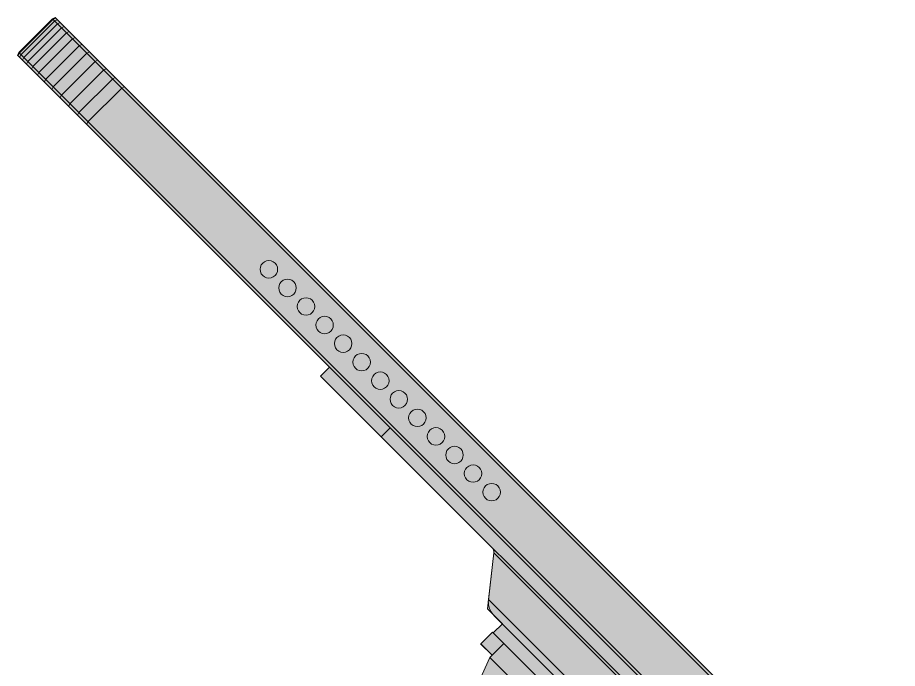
# Model space of a CAD drawing. Header units: centimetres. Extents: x 2 to 137806, y -77553 to 10.
# Drawn here: x 137446.8 to 137550.9, y -76346.7 to -76269.7 of the extents above; entities that cross this region are included whole.
import ezdxf

# ---------------------------------------------------------------- set-up
doc = ezdxf.new("R2010")
doc.units = ezdxf.units.CM
doc.header["$LTSCALE"] = 40
doc.header["$MEASUREMENT"] = 0
doc.layers.add('PDF4_Geometry', color=7, linetype='Continuous')
doc.layers.add('PDF4_Solid Fills', color=7, linetype='Continuous', true_color=0xffffff)

msp = doc.modelspace()

# ---------------------------------------------------------------- hatches: boundary and pattern name
at = {"layer": 'PDF4_Solid Fills', "true_color": 0x282828}
h = msp.add_hatch(color=250, dxfattribs=at)
h.paths.add_polyline_path([(137538.05, -76375.32), (137536.97, -76376.4), (137537.07, -76376.5), (137535.66, -76377.89), (137534.32, -76376.55), (137534.05, -76376.82), (137507.44, -76388.79)], flags=0)
h.paths.add_polyline_path([(137503.75, -76389.82, 0.075686), (137507.44, -76388.79)], flags=0)
h.paths.add_polyline_path([(137499.93, -76389.71, 0.075645), (137503.75, -76389.82)], flags=0)
h.paths.add_polyline_path([(137496.32, -76388.46, 0.075659), (137499.93, -76389.71)], flags=0)
h.paths.add_polyline_path([(137493.24, -76386.19, 0.07569), (137496.32, -76388.46)], flags=0)
h.paths.add_polyline_path([(137490.98, -76383.12, 0.075666), (137493.24, -76386.19)], flags=0)
h.paths.add_polyline_path([(137489.73, -76379.5, 0.075654), (137490.98, -76383.12)], flags=0)
h.paths.add_polyline_path([(137489.62, -76375.68, 0.075664), (137489.73, -76379.5)], flags=0)
h.paths.add_polyline_path([(137490.64, -76372, 0.075661), (137489.62, -76375.68)], flags=0)
h.paths.add_polyline_path([(137490.64, -76372), (137502.62, -76345.39), (137502.89, -76345.12), (137501.55, -76343.78), (137502.95, -76342.37), (137503.03, -76342.46), (137504.11, -76341.38), (137502.34, -76339.61), (137503.15, -76332.63), (137482.59, -76312.07), (137483.66, -76311.01), (137446.75, -76274.09), (137446.9, -76273.79), (137450.89, -76269.79), (137451.19, -76269.65), (137609.81, -76428.35), (137609.67, -76428.65), (137608.66, -76429.65), (137608.99, -76429.98), (137606.99, -76431.98), (137606.66, -76431.65), (137605.67, -76432.64), (137605.37, -76432.78), (137568.41, -76395.8), (137567.37, -76396.84), (137546.81, -76376.29), (137539.82, -76377.1), (137538.05, -76375.32)], flags=0)
h.paths.add_polyline_path([(137534.32, -76376.55), (137535.72, -76375.15), (137535.72, -76375.15)], flags=0)

# ---------------------------------------------------------------- linework, layer by layer
at = {"layer": 'PDF4_Geometry', "lineweight": 5}
msp.add_lwpolyline([(137490.64, -76372), (137502.62, -76345.39), (137502.89, -76345.12), (137501.55, -76343.78), (137502.95, -76342.37), (137503.03, -76342.46), (137504.11, -76341.38), (137502.34, -76339.61), (137503.15, -76332.63), (137482.59, -76312.07), (137483.66, -76311.01), (137446.75, -76274.09), (137446.9, -76273.79), (137450.89, -76269.79), (137451.19, -76269.65), (137609.81, -76428.35)], dxfattribs=at)
at = {"layer": 'PDF4_Geometry', "color": 252, "lineweight": 5, "true_color": 0x888888}
for points in [[(137446.81, -76274.15), (137446.95, -76273.85), (137450.95, -76269.85), (137451.25, -76269.71)], [(137606.66, -76431.65), (137605.67, -76432.64), (137446.9, -76273.79), (137450.89, -76269.79), (137609.67, -76428.65), (137608.66, -76429.65)], [(137447.01, -76274.35), (137447.15, -76274.05), (137451.15, -76270.05), (137451.45, -76269.91)], [(137447.35, -76274.68), (137447.49, -76274.38), (137451.49, -76270.39), (137451.79, -76270.25)], [(137609.67, -76428.65), (137609.81, -76428.35), (137451.19, -76269.65), (137450.89, -76269.79)], [(137451.19, -76269.65), (137609.81, -76428.35)], [(137447.82, -76275.15), (137447.96, -76274.85), (137451.96, -76270.86), (137452.25, -76270.72)], [(137452.85, -76271.31), (137452.55, -76271.45), (137448.55, -76275.45), (137448.41, -76275.74)], [(137453.55, -76272.01), (137453.26, -76272.16), (137449.26, -76276.15), (137449.11, -76276.45)], [(137449.92, -76277.26), (137450.07, -76276.96), (137454.06, -76272.96), (137454.36, -76272.82)], [(137446.9, -76273.79), (137446.75, -76274.09), (137605.37, -76432.78)], [(137450.82, -76278.15), (137450.96, -76277.86), (137454.96, -76273.86), (137455.25, -76273.72)], [(137451.78, -76279.12), (137451.93, -76278.82), (137455.93, -76274.83), (137456.22, -76274.68)], [(137457.24, -76275.7), (137456.95, -76275.85), (137452.95, -76279.85), (137452.8, -76280.14)], [(137458.3, -76276.76), (137458.01, -76276.91), (137454.01, -76280.9), (137453.86, -76281.2)], [(137454.94, -76282.27), (137455.08, -76281.98), (137459.08, -76277.99), (137459.37, -76277.84)], [(137481.4, -76302.94), (137481.4, -76302.94), (137481.15, -76302.84), (137480.88, -76302.8), (137480.61, -76302.84), (137480.36, -76302.94), (137480.15, -76303.11), (137479.98, -76303.32), (137479.88, -76303.57), (137479.85, -76303.84), (137479.88, -76304.11), (137479.98, -76304.36)], [(137479.98, -76304.36), (137480.15, -76304.57), (137480.36, -76304.73), (137480.61, -76304.84), (137480.88, -76304.87), (137481.15, -76304.84), (137481.4, -76304.73), (137481.61, -76304.57), (137481.78, -76304.36), (137481.88, -76304.11), (137481.92, -76303.84), (137481.88, -76303.57), (137481.78, -76303.32), (137481.61, -76303.11), (137481.4, -76302.94)], [(137479.98, -76304.36), (137479.88, -76304.11)], [(137486.57, -76310.95), (137486.47, -76310.7), (137486.43, -76310.43), (137486.47, -76310.16), (137486.57, -76309.91), (137486.74, -76309.7), (137486.95, -76309.53), (137487.2, -76309.43), (137487.47, -76309.39), (137487.74, -76309.43), (137487.99, -76309.53), (137487.99, -76309.53)], [(137487.99, -76309.53), (137488.2, -76309.7), (137488.37, -76309.91), (137488.47, -76310.16), (137488.51, -76310.43), (137488.47, -76310.7), (137488.37, -76310.95), (137488.2, -76311.16), (137487.99, -76311.33), (137487.74, -76311.43), (137487.47, -76311.47), (137487.2, -76311.43), (137486.95, -76311.33), (137486.74, -76311.16), (137486.57, -76310.95), (137486.47, -76310.7)], [(137483.66, -76311.01), (137482.59, -76312.07), (137567.37, -76396.84), (137568.41, -76395.8)], [(137493.06, -76317.29), (137493.16, -76317.54), (137493.33, -76317.75), (137493.54, -76317.92), (137493.79, -76318.02), (137494.06, -76318.06), (137494.33, -76318.02), (137494.58, -76317.92), (137494.79, -76317.75), (137494.95, -76317.54), (137495.06, -76317.29), (137495.09, -76317.02), (137495.06, -76316.75), (137494.96, -76316.5), (137494.79, -76316.29), (137494.58, -76316.13), (137494.33, -76316.02), (137494.06, -76315.99), (137493.79, -76316.02), (137493.54, -76316.12), (137493.33, -76316.29), (137493.16, -76316.5), (137493.06, -76316.75), (137493.02, -76317.02), (137493.06, -76317.29), (137493.16, -76317.54)], [(137494.58, -76316.13), (137494.58, -76316.12)], [(137490.84, -76318.2), (137489.78, -76319.26)], [(137503.11, -76332.99), (137502.47, -76338.52)], [(137546.44, -76376.33), (137503.11, -76332.99), (137503.11, -76332.96), (137503.11, -76332.93), (137503.11, -76332.9), (137503.11, -76332.86), (137503.11, -76332.83), (137503.1, -76332.8), (137503.1, -76332.77), (137503.09, -76332.73), (137503.08, -76332.7), (137503.07, -76332.67), (137503.06, -76332.64), (137503.05, -76332.61), (137503.04, -76332.58), (137503.02, -76332.55), (137503.01, -76332.52), (137502.99, -76332.49), (137502.97, -76332.47), (137502.95, -76332.44), (137502.93, -76332.42), (137502.91, -76332.39), (137502.89, -76332.37)], [(137539.04, -76376.32), (137503.12, -76340.4), (137503.05, -76340.32), (137502.99, -76340.25), (137502.93, -76340.17), (137502.87, -76340.1), (137502.82, -76340.01), (137502.76, -76339.93), (137502.72, -76339.85), (137502.67, -76339.76), (137502.63, -76339.67), (137502.6, -76339.58), (137502.56, -76339.48), (137502.54, -76339.39), (137502.51, -76339.3), (137502.49, -76339.2), (137502.48, -76339.1), (137502.46, -76339.01), (137502.46, -76338.91), (137502.45, -76338.81), (137502.45, -76338.71), (137502.46, -76338.61), (137502.47, -76338.52), (137540.92, -76376.97)], [(137502.95, -76342.37), (137501.55, -76343.78)], [(137502.94, -76342.37), (137537.07, -76376.5)], [(137504.11, -76341.38), (137503.03, -76342.46)], [(137501.54, -76343.77), (137502.89, -76345.12)], [(137504.29, -76343.72), (137502.62, -76345.39)]]:
    msp.add_lwpolyline(points, dxfattribs=at)
for points in [[(137475.45, -76299.44), (137475.49, -76299.18), (137475.59, -76298.93), (137475.76, -76298.71), (137475.97, -76298.55), (137476.22, -76298.44), (137476.49, -76298.41), (137476.76, -76298.44), (137477.01, -76298.55), (137477.22, -76298.71), (137477.39, -76298.93), (137477.49, -76299.18), (137477.52, -76299.44), (137477.49, -76299.71), (137477.39, -76299.96), (137477.22, -76300.18), (137477.01, -76300.34), (137476.76, -76300.44), (137476.49, -76300.48), (137476.22, -76300.44), (137475.97, -76300.34), (137475.76, -76300.18), (137475.59, -76299.96), (137475.49, -76299.71)], [(137479.69, -76301.91), (137479.72, -76301.64), (137479.69, -76301.37), (137479.58, -76301.12), (137479.42, -76300.91), (137479.2, -76300.74), (137478.95, -76300.64), (137478.69, -76300.61), (137478.42, -76300.64), (137478.17, -76300.74), (137477.95, -76300.91), (137477.79, -76301.12), (137477.69, -76301.37), (137477.65, -76301.64), (137477.69, -76301.91), (137477.79, -76302.16), (137477.95, -76302.37), (137478.17, -76302.54), (137478.42, -76302.64), (137478.69, -76302.68), (137478.95, -76302.64), (137479.2, -76302.54), (137479.42, -76302.37), (137479.58, -76302.16)], [(137483.81, -76306.77), (137483.6, -76306.93), (137483.35, -76307.04), (137483.08, -76307.07), (137482.81, -76307.04), (137482.56, -76306.93), (137482.35, -76306.77), (137482.18, -76306.55), (137482.08, -76306.3), (137482.04, -76306.03), (137482.08, -76305.77), (137482.18, -76305.52), (137482.35, -76305.3), (137482.56, -76305.14), (137482.81, -76305.03), (137483.08, -76305), (137483.35, -76305.04), (137483.6, -76305.14), (137483.81, -76305.3), (137483.97, -76305.52), (137484.08, -76305.77), (137484.11, -76306.04), (137484.08, -76306.3), (137483.97, -76306.55)], [(137484.27, -76307.96), (137484.38, -76307.71), (137484.54, -76307.5), (137484.76, -76307.34), (137485.01, -76307.23), (137485.27, -76307.2), (137485.54, -76307.23), (137485.79, -76307.34), (137486.01, -76307.5), (137486.17, -76307.72), (137486.27, -76307.96), (137486.31, -76308.23), (137486.27, -76308.5), (137486.17, -76308.75), (137486.01, -76308.96), (137485.79, -76309.13), (137485.54, -76309.23), (137485.27, -76309.27), (137485.01, -76309.23), (137484.76, -76309.13), (137484.54, -76308.96), (137484.38, -76308.75), (137484.27, -76308.5), (137484.24, -76308.23)], [(137488.67, -76312.36), (137488.77, -76312.11), (137488.93, -76311.89), (137489.15, -76311.73), (137489.4, -76311.63), (137489.67, -76311.59), (137489.93, -76311.63), (137490.18, -76311.73), (137490.4, -76311.9), (137490.56, -76312.11), (137490.67, -76312.36), (137490.7, -76312.63), (137490.67, -76312.9), (137490.56, -76313.15), (137490.4, -76313.36), (137490.18, -76313.52), (137489.93, -76313.63), (137489.67, -76313.66), (137489.4, -76313.63), (137489.15, -76313.52), (137488.93, -76313.36), (137488.77, -76313.14), (137488.67, -76312.89), (137488.63, -76312.63)], [(137490.83, -76314.82), (137490.86, -76315.09), (137490.97, -76315.34), (137491.13, -76315.56), (137491.34, -76315.72), (137491.59, -76315.82), (137491.86, -76315.86), (137492.13, -76315.82), (137492.38, -76315.72), (137492.59, -76315.56), (137492.76, -76315.34), (137492.86, -76315.09), (137492.9, -76314.82), (137492.86, -76314.56), (137492.76, -76314.31), (137492.59, -76314.09), (137492.38, -76313.93), (137492.13, -76313.82), (137491.86, -76313.79), (137491.59, -76313.82), (137491.34, -76313.93), (137491.13, -76314.09), (137490.97, -76314.31), (137490.86, -76314.56)], [(137496.99, -76319.95), (137497.15, -76319.74), (137497.25, -76319.49), (137497.29, -76319.22), (137497.25, -76318.95), (137497.15, -76318.7), (137496.99, -76318.49), (137496.77, -76318.32), (137496.52, -76318.22), (137496.25, -76318.18), (137495.99, -76318.22), (137495.74, -76318.32), (137495.52, -76318.49), (137495.36, -76318.7), (137495.25, -76318.95), (137495.22, -76319.22), (137495.25, -76319.49), (137495.36, -76319.74), (137495.52, -76319.95), (137495.74, -76320.12), (137495.99, -76320.22), (137496.25, -76320.25), (137496.52, -76320.22), (137496.77, -76320.12)], [(137499.45, -76321.68), (137499.49, -76321.42), (137499.45, -76321.15), (137499.35, -76320.9), (137499.18, -76320.68), (137498.97, -76320.52), (137498.72, -76320.42), (137498.45, -76320.38), (137498.18, -76320.42), (137497.93, -76320.52), (137497.72, -76320.68), (137497.55, -76320.9), (137497.45, -76321.15), (137497.42, -76321.42), (137497.45, -76321.68), (137497.55, -76321.93), (137497.72, -76322.15), (137497.93, -76322.31), (137498.18, -76322.42), (137498.45, -76322.45), (137498.72, -76322.42), (137498.97, -76322.31), (137499.18, -76322.15), (137499.35, -76321.93)], [(137499.61, -76323.61), (137499.65, -76323.35), (137499.75, -76323.1), (137499.91, -76322.88), (137500.13, -76322.72), (137500.38, -76322.61), (137500.65, -76322.58), (137500.92, -76322.61), (137501.16, -76322.72), (137501.38, -76322.88), (137501.54, -76323.1), (137501.65, -76323.35), (137501.68, -76323.61), (137501.65, -76323.88), (137501.54, -76324.13), (137501.38, -76324.35), (137501.16, -76324.51), (137500.91, -76324.61), (137500.65, -76324.65), (137500.38, -76324.61), (137500.13, -76324.51), (137499.91, -76324.35), (137499.75, -76324.13), (137499.65, -76323.88)], [(137503.84, -76326.08), (137503.74, -76326.33), (137503.57, -76326.54), (137503.36, -76326.71), (137503.11, -76326.81), (137502.84, -76326.85), (137502.57, -76326.81), (137502.32, -76326.71), (137502.11, -76326.54), (137501.95, -76326.33), (137501.84, -76326.08), (137501.81, -76325.81), (137501.84, -76325.54), (137501.95, -76325.29), (137502.11, -76325.08), (137502.33, -76324.91), (137502.58, -76324.81), (137502.84, -76324.78), (137503.11, -76324.81), (137503.36, -76324.91), (137503.58, -76325.08), (137503.74, -76325.29), (137503.84, -76325.54), (137503.88, -76325.81)]]:
    msp.add_lwpolyline(points, close=True, dxfattribs=at)
msp.add_lwpolyline([(137491.73, -76384.37), (137491.65, -76384.24), (137491.53, -76384.06, -0.119231), (137489.58, -76378.42), (137489.54, -76377.87), (137489.53, -76377.32), (137489.53, -76376.78), (137489.56, -76376.23), (137489.62, -76375.68), (137489.7, -76375.14), (137489.8, -76374.6), (137489.92, -76374.07), (137490.07, -76373.54), (137490.24, -76373.02), (137490.43, -76372.51), (137490.64, -76372), (137502.62, -76345.39), (137534.05, -76376.82), (137535.72, -76375.15)], format="xyb", dxfattribs=at)

doc.saveas('drawing.dxf')
